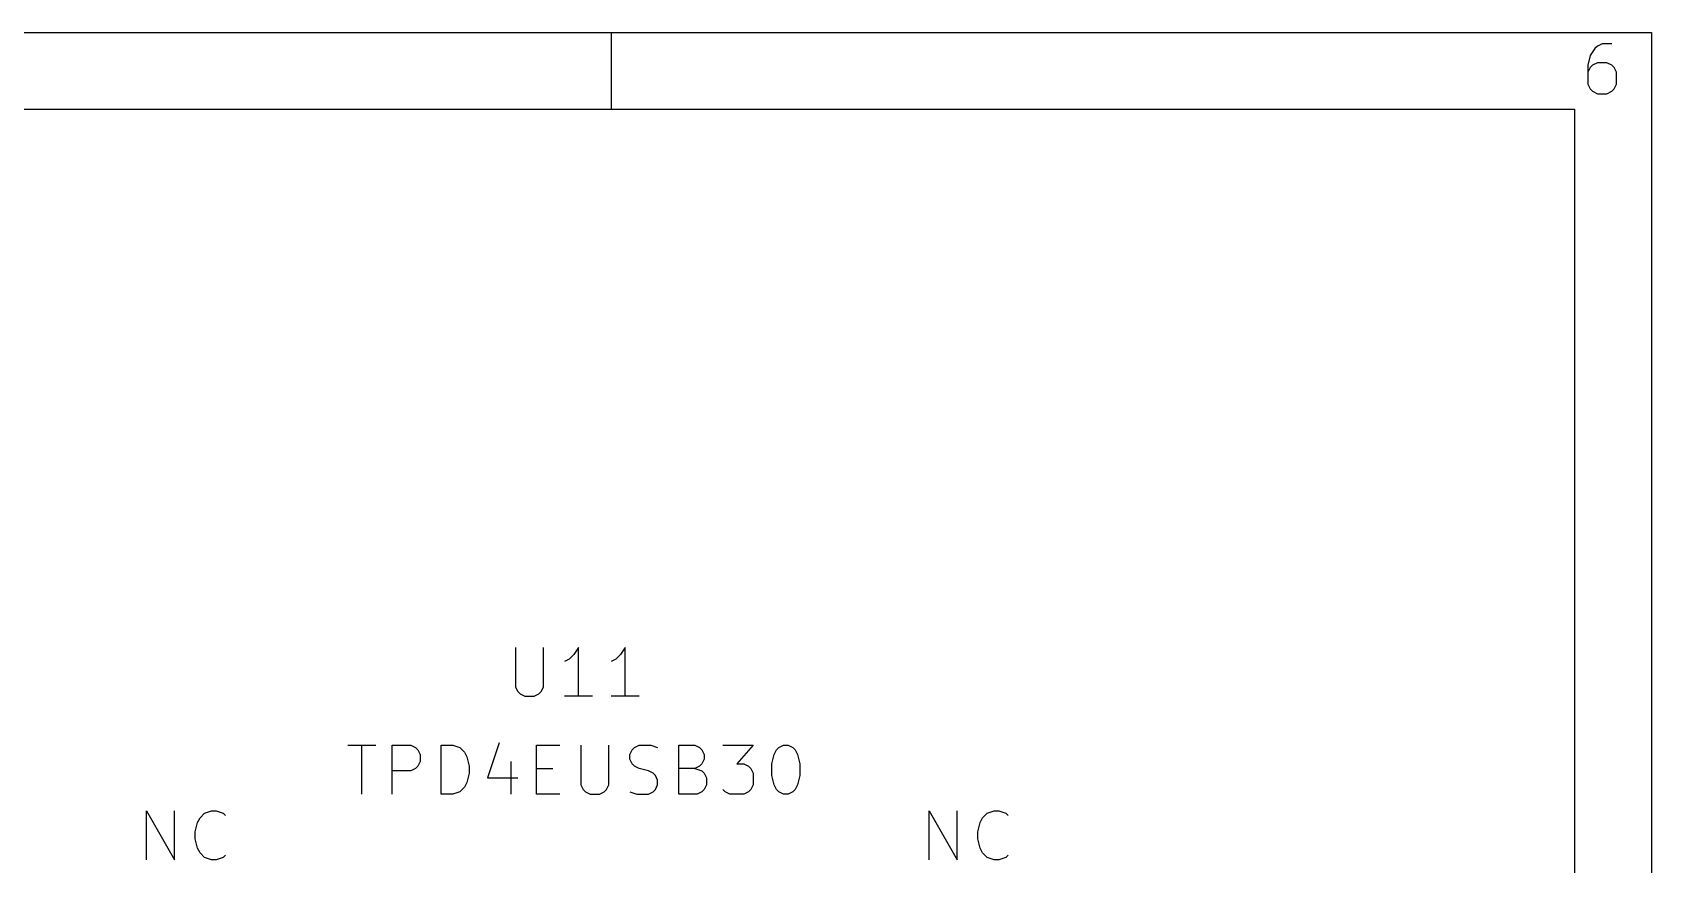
# Model space of a CAD drawing. Extents: x 0.4 to 11.3, y -7.9 to -0.4.
# Drawn here: x 9.644 to 11.299, y -1.245 to -0.394 of the extents above; entities that cross this region are included whole.
import ezdxf

# ---------------------------------------------------------------- set-up
doc = ezdxf.new("R2010")
doc.units = 0
doc.header["$MEASUREMENT"] = 0
doc.layers.add('CYAN2', color=4, linetype='CONTINUOUS')
doc.layers.add('RED2', color=1, linetype='CONTINUOUS')

msp = doc.modelspace()

# ---------------------------------------------------------------- linework, layer by layer
at = {"layer": 'CYAN2', "linetype": 'CONTINUOUS'}
for p, q in [((10.1381, -1.0228), (10.1381, -1.0633)), ((10.1381, -1.0228), (10.1381, -1.0633)), ((10.1667, -1.0633), (10.1667, -1.0228)), ((10.1667, -1.0633), (10.1667, -1.0228)), ((10.2024, -1.0228), (10.1976, -1.0299)), ((10.2024, -1.0228), (10.1976, -1.0299)), ((10.2024, -1.0728), (10.2024, -1.0228)), ((10.2024, -1.0728), (10.2024, -1.0228)), ((10.25, -1.0228), (10.2452, -1.0299)), ((10.25, -1.0228), (10.2452, -1.0299)), ((10.25, -1.0728), (10.25, -1.0228)), ((10.25, -1.0728), (10.25, -1.0228)), ((10.1929, -1.0347), (10.1881, -1.0371)), ((10.1929, -1.0347), (10.1881, -1.0371)), ((10.1976, -1.0299), (10.1929, -1.0347)), ((10.1976, -1.0299), (10.1929, -1.0347)), ((10.2405, -1.0347), (10.2357, -1.0371)), ((10.2405, -1.0347), (10.2357, -1.0371)), ((10.2452, -1.0299), (10.2405, -1.0347)), ((10.2452, -1.0299), (10.2405, -1.0347)), ((10.1381, -1.0633), (10.1405, -1.068)), ((10.1381, -1.0633), (10.1405, -1.068)), ((10.1405, -1.068), (10.1429, -1.0704)), ((10.1405, -1.068), (10.1429, -1.0704)), ((10.1429, -1.0704), (10.1476, -1.0728)), ((10.1429, -1.0704), (10.1476, -1.0728)), ((10.1476, -1.0728), (10.1571, -1.0728)), ((10.1476, -1.0728), (10.1571, -1.0728)), ((10.1571, -1.0728), (10.1619, -1.0704)), ((10.1571, -1.0728), (10.1619, -1.0704)), ((10.1619, -1.0704), (10.1643, -1.068)), ((10.1619, -1.0704), (10.1643, -1.068)), ((10.1643, -1.068), (10.1667, -1.0633)), ((10.1643, -1.068), (10.1667, -1.0633)), ((10.2167, -1.0728), (10.1881, -1.0728)), ((10.2167, -1.0728), (10.1881, -1.0728)), ((10.2643, -1.0728), (10.2357, -1.0728)), ((10.2643, -1.0728), (10.2357, -1.0728)), ((9.9667, -1.1228), (9.9952, -1.1228)), ((9.9667, -1.1228), (9.9952, -1.1228)), ((9.981, -1.1728), (9.981, -1.1228)), ((9.981, -1.1728), (9.981, -1.1228)), ((10.0119, -1.1728), (10.0119, -1.1228)), ((10.0119, -1.1228), (10.031, -1.1228)), ((10.0119, -1.1728), (10.0119, -1.1228)), ((10.0119, -1.1228), (10.031, -1.1228)), ((10.031, -1.1228), (10.0357, -1.1252)), ((10.031, -1.1228), (10.0357, -1.1252)), ((10.0357, -1.1252), (10.0381, -1.1276)), ((10.0357, -1.1252), (10.0381, -1.1276)), ((10.0619, -1.1728), (10.0619, -1.1228)), ((10.0619, -1.1228), (10.0738, -1.1228)), ((10.0619, -1.1728), (10.0619, -1.1228)), ((10.0619, -1.1228), (10.0738, -1.1228)), ((10.0738, -1.1228), (10.081, -1.1252)), ((10.0738, -1.1228), (10.081, -1.1252)), ((10.081, -1.1252), (10.0857, -1.1299)), ((10.081, -1.1252), (10.0857, -1.1299)), ((10.1214, -1.1204), (10.1095, -1.1561)), ((10.1214, -1.1204), (10.1095, -1.1561)), ((10.1595, -1.1728), (10.1595, -1.1228)), ((10.1595, -1.1228), (10.1833, -1.1228)), ((10.1595, -1.1728), (10.1595, -1.1228)), ((10.1595, -1.1228), (10.1833, -1.1228)), ((10.2048, -1.1228), (10.2048, -1.1633)), ((10.2048, -1.1228), (10.2048, -1.1633)), ((10.2333, -1.1633), (10.2333, -1.1228)), ((10.2333, -1.1633), (10.2333, -1.1228)), ((10.2571, -1.1276), (10.2595, -1.1252)), ((10.2571, -1.1276), (10.2595, -1.1252)), ((10.2595, -1.1252), (10.2643, -1.1228)), ((10.2595, -1.1252), (10.2643, -1.1228)), ((10.2643, -1.1228), (10.2762, -1.1228)), ((10.2643, -1.1228), (10.2762, -1.1228)), ((10.2762, -1.1228), (10.2833, -1.1252)), ((10.2762, -1.1228), (10.2833, -1.1252)), ((10.3048, -1.1728), (10.3048, -1.1228)), ((10.3048, -1.1228), (10.3214, -1.1228)), ((10.3048, -1.1728), (10.3048, -1.1228)), ((10.3048, -1.1228), (10.3214, -1.1228)), ((10.3214, -1.1228), (10.3262, -1.1252)), ((10.3214, -1.1228), (10.3262, -1.1252)), ((10.3262, -1.1252), (10.3286, -1.1276)), ((10.3262, -1.1252), (10.3286, -1.1276)), ((10.35, -1.1228), (10.381, -1.1228)), ((10.35, -1.1228), (10.381, -1.1228)), ((10.381, -1.1228), (10.3643, -1.1419)), ((10.381, -1.1228), (10.3643, -1.1419)), ((10.4048, -1.1276), (10.4071, -1.1252)), ((10.4048, -1.1276), (10.4071, -1.1252)), ((10.4071, -1.1252), (10.4119, -1.1228)), ((10.4071, -1.1252), (10.4119, -1.1228)), ((10.4119, -1.1228), (10.4167, -1.1228)), ((10.4119, -1.1228), (10.4167, -1.1228)), ((10.4167, -1.1228), (10.4214, -1.1252)), ((10.4167, -1.1228), (10.4214, -1.1252)), ((10.4214, -1.1252), (10.4238, -1.1276)), ((10.4214, -1.1252), (10.4238, -1.1276)), ((10.0381, -1.1276), (10.0405, -1.1323)), ((10.0381, -1.1276), (10.0405, -1.1323)), ((10.0405, -1.1395), (10.0381, -1.1442)), ((10.0405, -1.1395), (10.0381, -1.1442)), ((10.0405, -1.1323), (10.0405, -1.1395)), ((10.0405, -1.1323), (10.0405, -1.1395)), ((10.0857, -1.1299), (10.0881, -1.1347)), ((10.0857, -1.1299), (10.0881, -1.1347)), ((10.0881, -1.1347), (10.0905, -1.1442)), ((10.0881, -1.1347), (10.0905, -1.1442)), ((10.1333, -1.1395), (10.1333, -1.1728)), ((10.1333, -1.1395), (10.1333, -1.1728)), ((10.2548, -1.1323), (10.2571, -1.1276)), ((10.2548, -1.1323), (10.2571, -1.1276)), ((10.2548, -1.1371), (10.2548, -1.1323)), ((10.2548, -1.1371), (10.2548, -1.1323)), ((10.2571, -1.1419), (10.2548, -1.1371)), ((10.2571, -1.1419), (10.2548, -1.1371)), ((10.2595, -1.1442), (10.2571, -1.1419)), ((10.2595, -1.1442), (10.2571, -1.1419)), ((10.3286, -1.1419), (10.3262, -1.1442)), ((10.3286, -1.1419), (10.3262, -1.1442)), ((10.3286, -1.1276), (10.331, -1.1323)), ((10.3286, -1.1276), (10.331, -1.1323)), ((10.331, -1.1371), (10.3286, -1.1419)), ((10.331, -1.1371), (10.3286, -1.1419)), ((10.331, -1.1323), (10.331, -1.1371)), ((10.331, -1.1323), (10.331, -1.1371)), ((10.3643, -1.1419), (10.3714, -1.1419)), ((10.3643, -1.1419), (10.3714, -1.1419)), ((10.3714, -1.1419), (10.3762, -1.1442)), ((10.3714, -1.1419), (10.3762, -1.1442)), ((10.4, -1.1419), (10.4024, -1.1323)), ((10.4, -1.1419), (10.4024, -1.1323)), ((10.4, -1.1538), (10.4, -1.1419)), ((10.4, -1.1538), (10.4, -1.1419)), ((10.4024, -1.1323), (10.4048, -1.1276)), ((10.4024, -1.1323), (10.4048, -1.1276)), ((10.4238, -1.1276), (10.4262, -1.1323)), ((10.4238, -1.1276), (10.4262, -1.1323)), ((10.4262, -1.1323), (10.4286, -1.1419)), ((10.4262, -1.1323), (10.4286, -1.1419)), ((10.4286, -1.1419), (10.4286, -1.1538)), ((10.4286, -1.1419), (10.4286, -1.1538)), ((10.031, -1.149), (10.0119, -1.149)), ((10.031, -1.149), (10.0119, -1.149)), ((10.0357, -1.1466), (10.031, -1.149)), ((10.0357, -1.1466), (10.031, -1.149)), ((10.0381, -1.1442), (10.0357, -1.1466)), ((10.0381, -1.1442), (10.0357, -1.1466)), ((10.0905, -1.1514), (10.0881, -1.1609)), ((10.0905, -1.1514), (10.0881, -1.1609)), ((10.0905, -1.1442), (10.0905, -1.1514)), ((10.0905, -1.1442), (10.0905, -1.1514)), ((10.1095, -1.1561), (10.1405, -1.1561)), ((10.1095, -1.1561), (10.1405, -1.1561)), ((10.1595, -1.1466), (10.1762, -1.1466)), ((10.1595, -1.1466), (10.1762, -1.1466)), ((10.2643, -1.1466), (10.2595, -1.1442)), ((10.2643, -1.1466), (10.2595, -1.1442)), ((10.2738, -1.149), (10.2643, -1.1466)), ((10.2738, -1.149), (10.2643, -1.1466)), ((10.2786, -1.1514), (10.2738, -1.149)), ((10.2786, -1.1514), (10.2738, -1.149)), ((10.281, -1.1538), (10.2786, -1.1514)), ((10.281, -1.1538), (10.2786, -1.1514)), ((10.2833, -1.1585), (10.281, -1.1538)), ((10.2833, -1.1585), (10.281, -1.1538)), ((10.2833, -1.1633), (10.2833, -1.1585)), ((10.2833, -1.1633), (10.2833, -1.1585)), ((10.3214, -1.1466), (10.3048, -1.1466)), ((10.3214, -1.1466), (10.3048, -1.1466)), ((10.3262, -1.1442), (10.3214, -1.1466)), ((10.3262, -1.1442), (10.3214, -1.1466)), ((10.3214, -1.1466), (10.3286, -1.149)), ((10.3214, -1.1466), (10.3286, -1.149)), ((10.3286, -1.149), (10.331, -1.1514)), ((10.3286, -1.149), (10.331, -1.1514)), ((10.331, -1.1514), (10.3333, -1.1561)), ((10.331, -1.1514), (10.3333, -1.1561)), ((10.3333, -1.1561), (10.3333, -1.1633)), ((10.3333, -1.1561), (10.3333, -1.1633)), ((10.3762, -1.1442), (10.3786, -1.1466)), ((10.3762, -1.1442), (10.3786, -1.1466)), ((10.3786, -1.1466), (10.381, -1.1514)), ((10.3786, -1.1466), (10.381, -1.1514)), ((10.381, -1.1514), (10.381, -1.1633)), ((10.381, -1.1514), (10.381, -1.1633)), ((10.4024, -1.1633), (10.4, -1.1538)), ((10.4024, -1.1633), (10.4, -1.1538)), ((10.4286, -1.1538), (10.4262, -1.1633)), ((10.4286, -1.1538), (10.4262, -1.1633)), ((10.0738, -1.1728), (10.0619, -1.1728)), ((10.0738, -1.1728), (10.0619, -1.1728)), ((10.081, -1.1704), (10.0738, -1.1728)), ((10.081, -1.1704), (10.0738, -1.1728)), ((10.0857, -1.1657), (10.081, -1.1704)), ((10.0857, -1.1657), (10.081, -1.1704)), ((10.0881, -1.1609), (10.0857, -1.1657)), ((10.0881, -1.1609), (10.0857, -1.1657)), ((10.1833, -1.1728), (10.1595, -1.1728)), ((10.1833, -1.1728), (10.1595, -1.1728)), ((10.2048, -1.1633), (10.2071, -1.168)), ((10.2048, -1.1633), (10.2071, -1.168)), ((10.2071, -1.168), (10.2095, -1.1704)), ((10.2071, -1.168), (10.2095, -1.1704)), ((10.2095, -1.1704), (10.2143, -1.1728)), ((10.2095, -1.1704), (10.2143, -1.1728)), ((10.2143, -1.1728), (10.2238, -1.1728)), ((10.2143, -1.1728), (10.2238, -1.1728)), ((10.2238, -1.1728), (10.2286, -1.1704)), ((10.2238, -1.1728), (10.2286, -1.1704)), ((10.2286, -1.1704), (10.231, -1.168)), ((10.2286, -1.1704), (10.231, -1.168)), ((10.231, -1.168), (10.2333, -1.1633)), ((10.231, -1.168), (10.2333, -1.1633)), ((10.2548, -1.1704), (10.2619, -1.1728)), ((10.2548, -1.1704), (10.2619, -1.1728)), ((10.2619, -1.1728), (10.2738, -1.1728)), ((10.2619, -1.1728), (10.2738, -1.1728)), ((10.2738, -1.1728), (10.2786, -1.1704)), ((10.2738, -1.1728), (10.2786, -1.1704)), ((10.2786, -1.1704), (10.281, -1.168)), ((10.2786, -1.1704), (10.281, -1.168)), ((10.281, -1.168), (10.2833, -1.1633)), ((10.281, -1.168), (10.2833, -1.1633)), ((10.3238, -1.1728), (10.3048, -1.1728)), ((10.3238, -1.1728), (10.3048, -1.1728)), ((10.3286, -1.1704), (10.3238, -1.1728)), ((10.3286, -1.1704), (10.3238, -1.1728)), ((10.331, -1.168), (10.3286, -1.1704)), ((10.331, -1.168), (10.3286, -1.1704)), ((10.3333, -1.1633), (10.331, -1.168)), ((10.3333, -1.1633), (10.331, -1.168)), ((10.3524, -1.1704), (10.35, -1.168)), ((10.3524, -1.1704), (10.35, -1.168)), ((10.3571, -1.1728), (10.3524, -1.1704)), ((10.3571, -1.1728), (10.3524, -1.1704)), ((10.3714, -1.1728), (10.3571, -1.1728)), ((10.3714, -1.1728), (10.3571, -1.1728)), ((10.3762, -1.1704), (10.3714, -1.1728)), ((10.3762, -1.1704), (10.3714, -1.1728)), ((10.3786, -1.168), (10.3762, -1.1704)), ((10.3786, -1.168), (10.3762, -1.1704)), ((10.381, -1.1633), (10.3786, -1.168)), ((10.381, -1.1633), (10.3786, -1.168)), ((10.4048, -1.168), (10.4024, -1.1633)), ((10.4048, -1.168), (10.4024, -1.1633)), ((10.4071, -1.1704), (10.4048, -1.168)), ((10.4071, -1.1704), (10.4048, -1.168)), ((10.4119, -1.1728), (10.4071, -1.1704)), ((10.4119, -1.1728), (10.4071, -1.1704)), ((10.4167, -1.1728), (10.4119, -1.1728)), ((10.4167, -1.1728), (10.4119, -1.1728)), ((10.4214, -1.1704), (10.4167, -1.1728)), ((10.4214, -1.1704), (10.4167, -1.1728)), ((10.4238, -1.168), (10.4214, -1.1704)), ((10.4238, -1.168), (10.4214, -1.1704)), ((10.4262, -1.1633), (10.4238, -1.168)), ((10.4262, -1.1633), (10.4238, -1.168)), ((9.7607, -1.2399), (9.7607, -1.1899)), ((9.7607, -1.1899), (9.7893, -1.2399)), ((9.7607, -1.2399), (9.7607, -1.1899)), ((9.7607, -1.1899), (9.7893, -1.2399)), ((9.7893, -1.2399), (9.7893, -1.1899)), ((9.7893, -1.2399), (9.7893, -1.1899)), ((9.8202, -1.1923), (9.8274, -1.1899)), ((9.8202, -1.1923), (9.8274, -1.1899)), ((9.8274, -1.1899), (9.8321, -1.1899)), ((9.8274, -1.1899), (9.8321, -1.1899)), ((9.8321, -1.1899), (9.8393, -1.1923)), ((9.8321, -1.1899), (9.8393, -1.1923)), ((10.5607, -1.2399), (10.5607, -1.1899)), ((10.5607, -1.1899), (10.5893, -1.2399)), ((10.5607, -1.2399), (10.5607, -1.1899)), ((10.5607, -1.1899), (10.5893, -1.2399)), ((10.5893, -1.2399), (10.5893, -1.1899)), ((10.5893, -1.2399), (10.5893, -1.1899)), ((10.6202, -1.1923), (10.6274, -1.1899)), ((10.6202, -1.1923), (10.6274, -1.1899)), ((10.6274, -1.1899), (10.6321, -1.1899)), ((10.6274, -1.1899), (10.6321, -1.1899)), ((10.6321, -1.1899), (10.6393, -1.1923)), ((10.6321, -1.1899), (10.6393, -1.1923)), ((9.8107, -1.2113), (9.8131, -1.2018)), ((9.8107, -1.2113), (9.8131, -1.2018)), ((9.8131, -1.2018), (9.8155, -1.197)), ((9.8131, -1.2018), (9.8155, -1.197)), ((9.8155, -1.197), (9.8202, -1.1923)), ((9.8155, -1.197), (9.8202, -1.1923)), ((9.8393, -1.1923), (9.8417, -1.1946)), ((9.8393, -1.1923), (9.8417, -1.1946)), ((10.6107, -1.2113), (10.6131, -1.2018)), ((10.6107, -1.2113), (10.6131, -1.2018)), ((10.6131, -1.2018), (10.6155, -1.197)), ((10.6131, -1.2018), (10.6155, -1.197)), ((10.6155, -1.197), (10.6202, -1.1923)), ((10.6155, -1.197), (10.6202, -1.1923)), ((10.6393, -1.1923), (10.6417, -1.1946)), ((10.6393, -1.1923), (10.6417, -1.1946)), ((9.8107, -1.2184), (9.8107, -1.2113)), ((9.8107, -1.2184), (9.8107, -1.2113)), ((9.8131, -1.228), (9.8107, -1.2184)), ((9.8131, -1.228), (9.8107, -1.2184)), ((10.6107, -1.2184), (10.6107, -1.2113)), ((10.6107, -1.2184), (10.6107, -1.2113)), ((10.6131, -1.228), (10.6107, -1.2184)), ((10.6131, -1.228), (10.6107, -1.2184)), ((9.8155, -1.2327), (9.8131, -1.228)), ((9.8155, -1.2327), (9.8131, -1.228)), ((9.8202, -1.2375), (9.8155, -1.2327)), ((9.8202, -1.2375), (9.8155, -1.2327)), ((9.8274, -1.2399), (9.8202, -1.2375)), ((9.8274, -1.2399), (9.8202, -1.2375)), ((9.8321, -1.2399), (9.8274, -1.2399)), ((9.8321, -1.2399), (9.8274, -1.2399)), ((9.8393, -1.2375), (9.8321, -1.2399)), ((9.8393, -1.2375), (9.8321, -1.2399)), ((9.8417, -1.2351), (9.8393, -1.2375)), ((9.8417, -1.2351), (9.8393, -1.2375)), ((10.6155, -1.2327), (10.6131, -1.228)), ((10.6155, -1.2327), (10.6131, -1.228)), ((10.6202, -1.2375), (10.6155, -1.2327)), ((10.6202, -1.2375), (10.6155, -1.2327)), ((10.6274, -1.2399), (10.6202, -1.2375)), ((10.6274, -1.2399), (10.6202, -1.2375)), ((10.6321, -1.2399), (10.6274, -1.2399)), ((10.6321, -1.2399), (10.6274, -1.2399)), ((10.6393, -1.2375), (10.6321, -1.2399)), ((10.6393, -1.2375), (10.6321, -1.2399)), ((10.6417, -1.2351), (10.6393, -1.2375)), ((10.6417, -1.2351), (10.6393, -1.2375))]:
    msp.add_line(p, q, dxfattribs=at)
at = {"layer": 'RED2', "linetype": 'CONTINUOUS'}
for p, q in [((0.3937, -0.3937), (11.2993, -0.3937)), ((10.2362, -0.4724), (10.2362, -0.3937)), ((11.2993, -0.3937), (11.2993, -7.8743)), ((11.2414, -0.4101), (11.2365, -0.4174)), ((11.2439, -0.4077), (11.2414, -0.4101)), ((11.2487, -0.4053), (11.2439, -0.4077)), ((11.2585, -0.4053), (11.2487, -0.4053)), ((11.2365, -0.4174), (11.2341, -0.4272)), ((11.2341, -0.4272), (11.2341, -0.4467)), ((11.2365, -0.4296), (11.2341, -0.4345)), ((11.239, -0.4272), (11.2365, -0.4296)), ((11.2439, -0.4248), (11.239, -0.4272)), ((11.2536, -0.4248), (11.2439, -0.4248)), ((11.2585, -0.4272), (11.2536, -0.4248)), ((11.2609, -0.4296), (11.2585, -0.4272)), ((11.2633, -0.4345), (11.2609, -0.4296)), ((11.2341, -0.4467), (11.2365, -0.4516)), ((11.2609, -0.4516), (11.2633, -0.4467)), ((11.2633, -0.4467), (11.2633, -0.4345)), ((11.2365, -0.4516), (11.239, -0.454)), ((11.239, -0.454), (11.2439, -0.4564)), ((11.2439, -0.4564), (11.2536, -0.4564)), ((11.2536, -0.4564), (11.2585, -0.454)), ((11.2585, -0.454), (11.2609, -0.4516)), ((0.4724, -0.4724), (11.2206, -0.4724)), ((11.2206, -0.4724), (11.2206, -7.7956))]:
    msp.add_line(p, q, dxfattribs=at)

doc.saveas('drawing.dxf')
